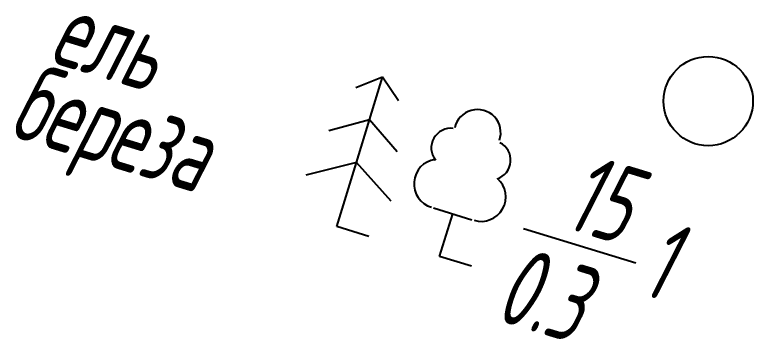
# Model space of a CAD drawing. Header units: millimetres. Extents: x -1799 to 6962, y -1020 to 4121.
# Drawn here: x 231.39 to 264.93, y 3208.53 to 3223.1 of the extents above; entities that cross this region are included whole.
import ezdxf

# ---------------------------------------------------------------- set-up
doc = ezdxf.new("R2010")
doc.units = ezdxf.units.MM
doc.linetypes.add('CONTI', pattern=[0])
for name, color, linetype in [('NAD_MDEFAULT', 7, 'CONTI'), ('USLZNDEFAULT', 7, 'CONTI'), ('ZAPSKDEFAULT', 7, 'CONTI')]:
    doc.layers.add(name, color=color, linetype=linetype)
doc.styles.add('eskd', font='spds.shx', dxfattribs={"width": 1.2, "oblique": 15})

# ---------------------------------------------------------------- blocks, each defined once
blk = doc.blocks.new('BL_104')
at = {"color": 0}
for p, q in [((-0.9, 2), (0.9, 2)), ((0, 0), (0, 2)), ((1.5, 0), (0, 0))]:
    blk.add_line(p, q, dxfattribs=at)
for centre, radius, start, end in [((0, 5.8), 1.04, 358, 185), ((-0.94, 4.8), 0.88, 100, 235), ((0.94, 4.8), 0.88, 305, 80), ((-1, 3.1), 1.1, 115, 270), ((1, 3.1), 1.1, 270, 65)]:
    blk.add_arc(centre, radius, start, end, dxfattribs=at)
blk = doc.blocks.new('BL_105')
at = {"color": 0}
for p, q in [((0, 7), (-1, 6.2)), ((0, 5), (0, 7)), ((1, 6.2), (0, 7)), ((0, 5), (-1.6, 4)), ((0, 3), (0, 5)), ((1.6, 4), (0, 5)), ((0, 3), (-2, 1.8)), ((0, 0), (0, 3)), ((2, 1.8), (0, 3)), ((1.5, 0), (0, 0))]:
    blk.add_line(p, q, dxfattribs=at)
blk = doc.blocks.new('BL_2004')
at = {"color": 0}
blk.add_circle((0, 0), 2, dxfattribs=at)

msp = doc.modelspace()

# ---------------------------------------------------------------- linework, layer by layer
at = {"layer": 'NAD_MDEFAULT', "color": 0}
msp.add_line((254.167, 3213.529), (259.188, 3211.994), dxfattribs=at)

# ---------------------------------------------------------------- block references
at = {"layer": 'USLZNDEFAULT', "color": 7, "rotation": 342.9999999999999}
for name, p in [('BL_105', (245.797, 3213.612)), ('BL_104', (250.404, 3212.274))]:
    msp.add_blockref(name, p, dxfattribs=at)
at = {"layer": 'ZAPSKDEFAULT', "color": 7, "rotation": 342.9999999999999}
msp.add_blockref('BL_2004', (262.433, 3219.239), dxfattribs=at)

# ---------------------------------------------------------------- texts
at = {"layer": 'NAD_MDEFAULT', "color": 7, "style": 'eskd', "oblique": 10, "width": 0.8}
for s, p in [('ель', (232.82, 3221.025)), (' береза', (229.638, 3218.137)), (' 15', (254.516, 3214.009)), (' 1', (257.931, 3211.031)), (' 0.3', (251.404, 3209.887))]:
    msp.add_text(s, height=3.5, rotation=343, dxfattribs=at).set_placement(p)

doc.saveas('drawing.dxf')
